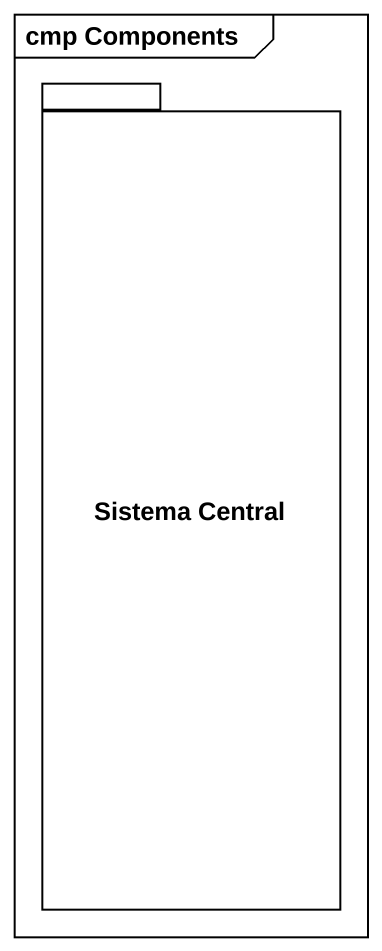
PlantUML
@startuml
mainframe cmp Components
package "Sistema Central" as Sistema_Central {
}
@enduml
